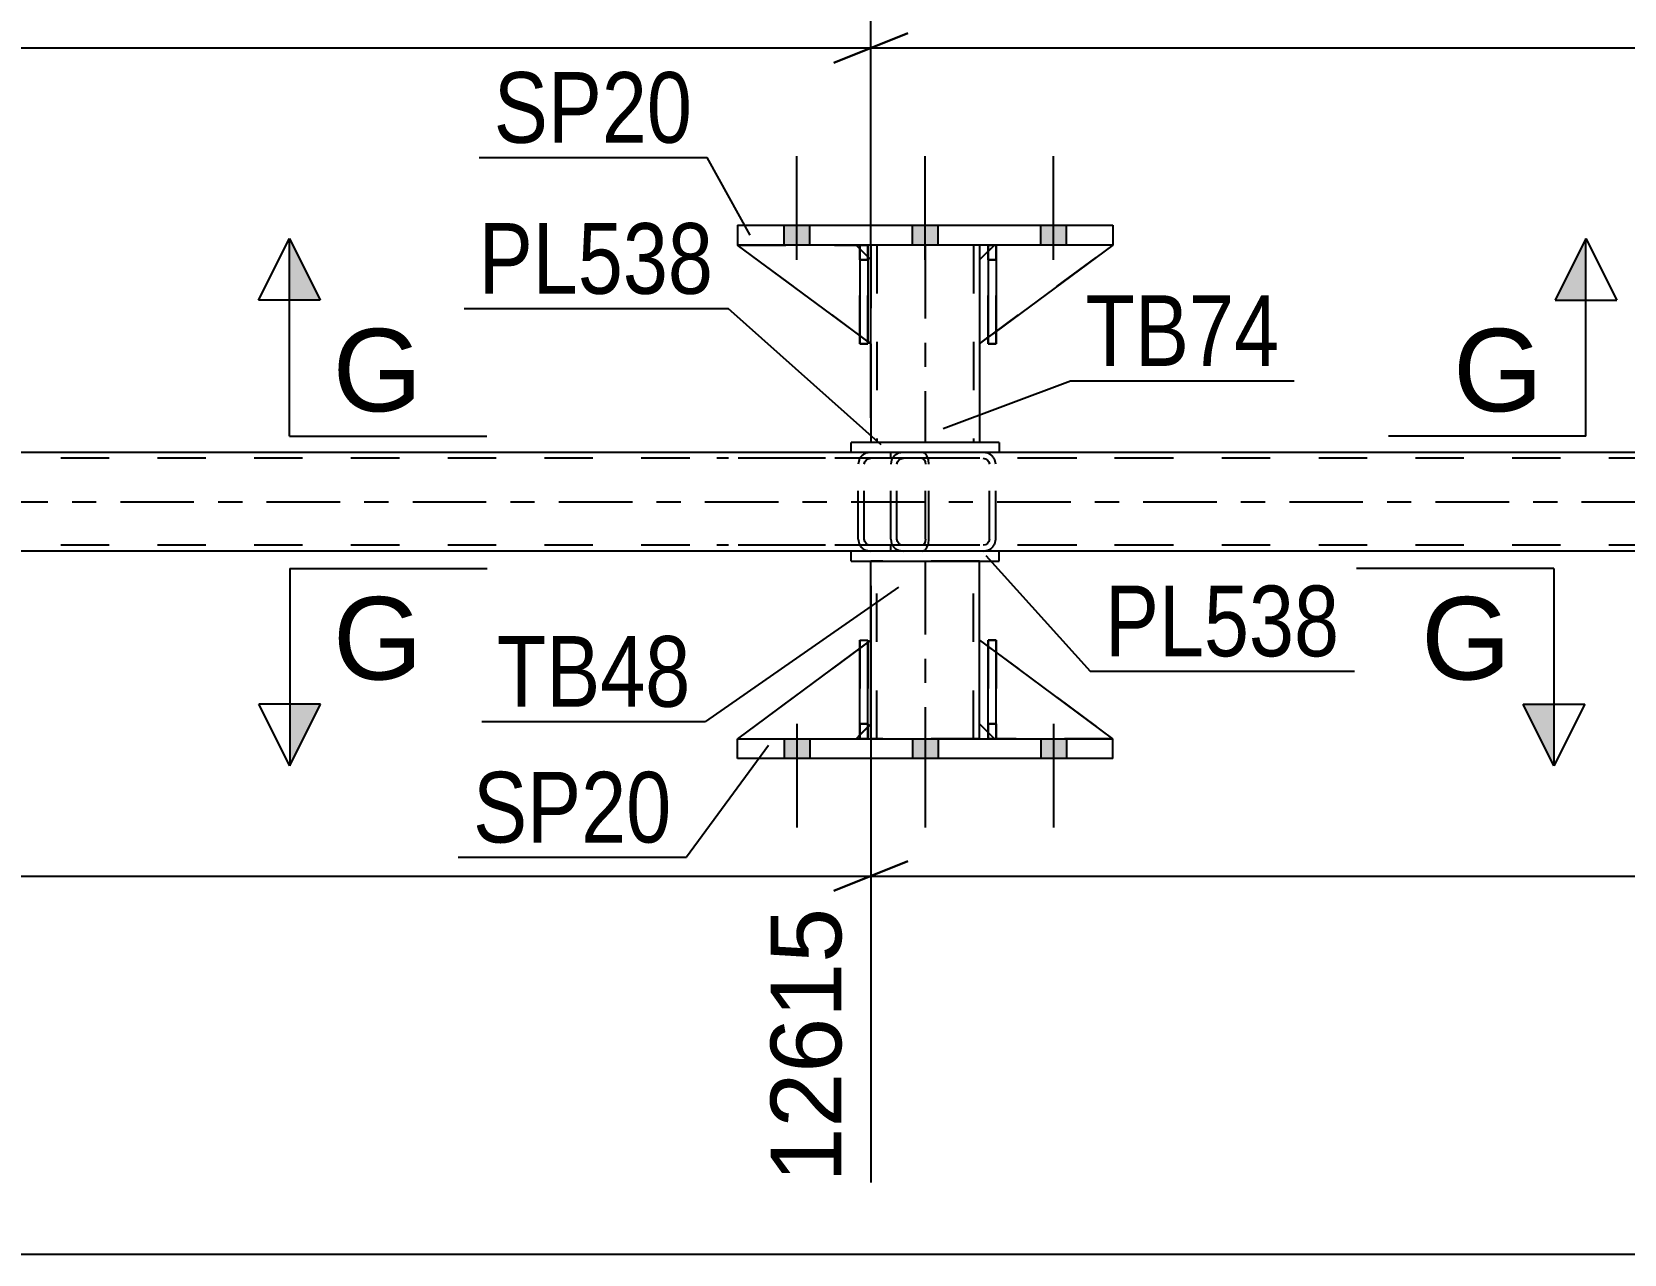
# Model space of a CAD drawing. Header units: millimetres. Extents: x 0 to 841, y 0 to 594.
# Drawn here: x 516.8 to 581.3, y 208.6 to 258.1 of the extents above; entities that cross this region are included whole.
import ezdxf

# ---------------------------------------------------------------- set-up
doc = ezdxf.new("R2010")
doc.units = ezdxf.units.MM
doc.linetypes.add('DXK_LINE_DOT2', pattern=[3.9198, 1.9599, -1.9599])
doc.linetypes.add('DXK_LINE_DOT3', pattern=[5.9187, 2.979, -0.9799, 0.9799, -0.9799])
doc.styles.add('Arial', font='ARIAL.TTF', dxfattribs={"height": 0.2})
doc.styles.add('Arial Narrow', font='ARIALN.TTF', dxfattribs={"height": 0.2})

# ---------------------------------------------------------------- blocks, each defined once
blk = doc.blocks.new('Part-318895815-4575 - 4507')
at = {"color": 2, "linetype": 'Continuous'}
for p, q in [((555.879, 249.491), (555.559, 249.491)), ((555.559, 249.491), (555.559, 245.491)), ((555.879, 249.491), (555.879, 249.491)), ((555.879, 249.491), (555.879, 245.491)), ((555.879, 245.491), (555.559, 245.491))]:
    blk.add_line(p, q, dxfattribs=at)
at = {"color": 7, "linetype": 'DXK_LINE_DOT2'}
for p, q in [((555.559, 249.491), (555.559, 248.891)), ((555.559, 249.491), (555.559, 249.491)), ((555.879, 248.891), (555.879, 249.491)), ((555.879, 249.491), (555.879, 249.491)), ((555.879, 248.891), (555.559, 248.891)), ((555.559, 248.891), (555.559, 245.491)), ((555.879, 245.491), (555.879, 248.891))]:
    blk.add_line(p, q, dxfattribs=at)
blk = doc.blocks.new('Part-318895815-4528 - 4507')
at = {"color": 2, "linetype": 'Continuous'}
for p, q in [((550.805, 249.491), (550.805, 248.891)), ((555.205, 249.491), (555.205, 248.891)), ((550.805, 245.491), (550.805, 241.491)), ((555.205, 245.491), (555.205, 241.491))]:
    blk.add_line(p, q, dxfattribs=at)
at = {"color": 7, "linetype": 'DXK_LINE_DOT2'}
for p, q in [((555.205, 249.491), (550.805, 249.491)), ((551.045, 249.491), (551.045, 241.491)), ((554.965, 249.491), (554.965, 241.491)), ((550.805, 248.891), (550.805, 245.491)), ((555.205, 248.891), (555.205, 245.491)), ((555.205, 241.491), (550.805, 241.491))]:
    blk.add_line(p, q, dxfattribs=at)
at = {"color": 7, "linetype": 'DXK_LINE_DOT3'}
blk.add_line((553.005, 249.491), (553.005, 241.491), dxfattribs=at)
blk = doc.blocks.new('Part-318895815-4512 - 4507')
at = {"color": 2, "linetype": 'Continuous'}
for p, q in [((555.206, 230.091), (555.206, 233.491)), ((555.206, 233.491), (555.559, 233.229)), ((560.605, 229.491), (555.879, 232.992)), ((555.559, 229.738), (555.206, 230.091))]:
    blk.add_line(p, q, dxfattribs=at)
at = {"color": 7, "linetype": 'DXK_LINE_DOT2'}
for p, q in [((555.879, 232.992), (555.559, 233.229)), ((555.559, 229.738), (555.806, 229.491)), ((555.806, 229.491), (560.605, 229.491))]:
    blk.add_line(p, q, dxfattribs=at)
blk = doc.blocks.new('Part-318895815-4513 - 4507')
at = {"color": 7, "linetype": 'DXK_LINE_DOT2'}
for p, q in [((555.206, 230.091), (555.206, 233.491)), ((555.206, 233.491), (560.605, 229.491)), ((555.806, 229.491), (555.206, 230.091)), ((560.605, 229.491), (555.806, 229.491))]:
    blk.add_line(p, q, dxfattribs=at)
blk = doc.blocks.new('Part-318895815-4544 - 4507')
at = {"color": 2, "linetype": 'Continuous'}
for p, q in [((550.679, 249.491), (550.359, 249.491)), ((550.359, 249.491), (550.359, 245.491)), ((550.679, 249.491), (550.679, 249.491)), ((550.679, 249.491), (550.679, 245.491)), ((550.679, 245.491), (550.359, 245.491))]:
    blk.add_line(p, q, dxfattribs=at)
at = {"color": 7, "linetype": 'DXK_LINE_DOT2'}
for p, q in [((550.359, 249.491), (550.359, 248.891)), ((550.359, 249.491), (550.359, 249.491)), ((550.679, 248.891), (550.679, 249.491)), ((550.679, 249.491), (550.679, 249.491)), ((550.679, 248.891), (550.359, 248.891)), ((550.359, 248.891), (550.359, 245.491)), ((550.679, 245.491), (550.679, 248.891))]:
    blk.add_line(p, q, dxfattribs=at)
blk = doc.blocks.new('Bolt-318895815-4552 - 4507')
at = {"linetype": 'Continuous'}
for points in [[(548.325, 250.291), (547.285, 250.291), (547.285, 249.491), (548.325, 249.491)], [(548.325, 250.291), (547.285, 250.291), (547.285, 249.491), (548.325, 249.491)], [(548.325, 250.291), (547.285, 250.291), (547.285, 249.491), (548.325, 249.491)], [(553.525, 250.291), (552.485, 250.291), (552.485, 249.491), (553.525, 249.491)], [(553.525, 250.291), (552.485, 250.291), (552.485, 249.491), (553.525, 249.491)], [(558.725, 250.291), (557.685, 250.291), (557.685, 249.491), (558.725, 249.491)], [(558.725, 250.291), (557.685, 250.291), (557.685, 249.491), (558.725, 249.491)], [(558.725, 250.291), (557.685, 250.291), (557.685, 249.491), (558.725, 249.491)]]:
    blk.add_hatch(color=1, dxfattribs=at).paths.add_polyline_path(points)
at = {"color": 1, "linetype": 'Continuous'}
for p, q in [((547.805, 248.891), (547.805, 253.091)), ((547.805, 248.891), (547.805, 253.091)), ((547.805, 248.891), (547.805, 253.091)), ((553.005, 248.891), (553.005, 253.091)), ((553.005, 248.891), (553.005, 253.091)), ((558.205, 248.891), (558.205, 253.091)), ((558.205, 248.891), (558.205, 253.091)), ((558.205, 248.891), (558.205, 253.091)), ((547.285, 249.491), (547.285, 250.291)), ((547.285, 249.491), (547.285, 250.291)), ((547.285, 249.491), (547.285, 250.291)), ((548.325, 249.491), (548.325, 250.291)), ((548.325, 249.491), (548.325, 250.291)), ((548.325, 249.491), (548.325, 250.291)), ((552.485, 249.491), (552.485, 250.291)), ((552.485, 249.491), (552.485, 250.291)), ((553.525, 249.491), (553.525, 250.291)), ((553.525, 249.491), (553.525, 250.291)), ((557.685, 249.491), (557.685, 250.291)), ((557.685, 249.491), (557.685, 250.291)), ((557.685, 249.491), (557.685, 250.291)), ((558.725, 249.491), (558.725, 250.291)), ((558.725, 249.491), (558.725, 250.291)), ((558.725, 249.491), (558.725, 250.291))]:
    blk.add_line(p, q, dxfattribs=at)
blk = doc.blocks.new('Part-318895815-4555 - 4507')
at = {"color": 7, "linetype": 'DXK_LINE_DOT2'}
for p, q in [((552.881, 241.091), (544.558, 241.091)), ((552.881, 240.851), (544.558, 240.851)), ((550.325, 240.795), (550.287, 240.611)), ((550.287, 237.571), (550.287, 240.611)), ((550.538, 240.611), (550.557, 240.703)), ((550.538, 237.571), (550.538, 240.611)), ((550.557, 240.703), (550.612, 240.781)), ((550.79, 241.091), (550.597, 241.055)), ((550.612, 240.781), (550.693, 240.833)), ((550.693, 240.833), (550.79, 240.851)), ((551.605, 240.851), (551.605, 241.091)), ((552.985, 241.055), (552.881, 241.091)), ((552.881, 240.851), (552.933, 240.833)), ((552.933, 240.833), (552.977, 240.781)), ((552.977, 240.781), (553.006, 240.703)), ((553.072, 240.95), (552.985, 241.055)), ((553.006, 240.703), (553.016, 240.611)), ((553.016, 237.571), (553.016, 240.611)), ((553.131, 240.795), (553.072, 240.95)), ((553.152, 240.611), (553.131, 240.795)), ((553.152, 237.571), (553.152, 240.611)), ((550.287, 237.571), (550.325, 237.387)), ((550.557, 237.479), (550.538, 237.571)), ((550.612, 237.401), (550.557, 237.479)), ((550.693, 237.349), (550.612, 237.401)), ((552.977, 237.401), (552.933, 237.349)), ((553.006, 237.479), (552.977, 237.401)), ((553.016, 237.571), (553.006, 237.479)), ((553.072, 237.232), (553.131, 237.387)), ((553.131, 237.387), (553.152, 237.571)), ((552.881, 237.331), (544.558, 237.331)), ((552.881, 237.091), (544.558, 237.091)), ((550.597, 237.128), (550.79, 237.091)), ((550.79, 237.331), (550.693, 237.349)), ((551.605, 237.091), (551.605, 237.331)), ((552.933, 237.349), (552.881, 237.331)), ((552.881, 237.091), (552.985, 237.128)), ((552.985, 237.128), (553.072, 237.232))]:
    blk.add_line(p, q, dxfattribs=at)
for centre, start, end in [((550.775, 240.596), 111.19406, 156.15056), ((550.775, 237.586), 203.84944, 248.80594)]:
    blk.add_arc(centre, 0.492, start, end, dxfattribs=at)
blk = doc.blocks.new('Part-318895815-4557 - 4507')
at = {"color": 7, "linetype": 'DXK_LINE_DOT2'}
for p, q in [((550.359, 248.891), (550.359, 249.491)), ((550.359, 249.491), (550.359, 249.491)), ((550.359, 249.491), (550.359, 245.491)), ((550.359, 249.491), (550.679, 249.491)), ((550.679, 249.491), (550.679, 248.891)), ((550.679, 245.491), (550.679, 249.491)), ((550.359, 245.491), (550.359, 248.891)), ((550.359, 248.891), (550.679, 248.891)), ((550.679, 248.891), (550.679, 245.491)), ((550.359, 245.491), (550.679, 245.491))]:
    blk.add_line(p, q, dxfattribs=at)
blk = doc.blocks.new('Part-318895815-4564 - 4507')
at = {"color": 2, "linetype": 'Continuous'}
for p, q in [((550.805, 233.491), (550.805, 236.691)), ((555.205, 233.491), (555.205, 236.691)), ((550.805, 229.491), (550.805, 230.091)), ((555.205, 229.491), (555.205, 230.091))]:
    blk.add_line(p, q, dxfattribs=at)
at = {"color": 7, "linetype": 'DXK_LINE_DOT2'}
for p, q in [((555.205, 236.691), (550.805, 236.691)), ((551.045, 229.491), (551.045, 236.691)), ((554.965, 229.491), (554.965, 236.691)), ((550.805, 230.091), (550.805, 233.491)), ((555.205, 230.091), (555.205, 233.491)), ((555.205, 229.491), (550.805, 229.491))]:
    blk.add_line(p, q, dxfattribs=at)
at = {"color": 7, "linetype": 'DXK_LINE_DOT3'}
blk.add_line((553.005, 236.691), (553.005, 229.491), dxfattribs=at)
blk = doc.blocks.new('Part-318895815-4580 - 4507')
at = {"color": 2, "linetype": 'Continuous'}
for p, q in [((545.405, 228.691), (545.405, 229.491)), ((545.405, 229.491), (560.605, 229.491)), ((560.605, 228.691), (560.605, 229.491)), ((560.605, 228.691), (545.405, 228.691))]:
    blk.add_line(p, q, dxfattribs=at)
blk = doc.blocks.new('Bolt-318895815-4601 - 4507')
at = {"linetype": 'Continuous'}
for points in [[(547.285, 228.691), (548.325, 228.691), (548.325, 229.491), (547.285, 229.491)], [(547.285, 228.691), (548.325, 228.691), (548.325, 229.491), (547.285, 229.491)], [(547.285, 228.691), (548.325, 228.691), (548.325, 229.491), (547.285, 229.491)], [(552.485, 228.691), (553.525, 228.691), (553.525, 229.491), (552.485, 229.491)], [(552.485, 228.691), (553.525, 228.691), (553.525, 229.491), (552.485, 229.491)], [(557.685, 228.691), (558.725, 228.691), (558.725, 229.491), (557.685, 229.491)], [(557.685, 228.691), (558.725, 228.691), (558.725, 229.491), (557.685, 229.491)], [(557.685, 228.691), (558.725, 228.691), (558.725, 229.491), (557.685, 229.491)]]:
    blk.add_hatch(color=1, dxfattribs=at).paths.add_polyline_path(points)
at = {"color": 1, "linetype": 'Continuous'}
for p, q in [((547.805, 230.091), (547.805, 225.891)), ((547.805, 230.091), (547.805, 225.891)), ((547.805, 230.091), (547.805, 225.891)), ((553.005, 230.091), (553.005, 225.891)), ((553.005, 230.091), (553.005, 225.891)), ((558.205, 230.091), (558.205, 225.891)), ((558.205, 230.091), (558.205, 225.891)), ((558.205, 230.091), (558.205, 225.891)), ((547.285, 229.491), (547.285, 228.691)), ((547.285, 229.491), (547.285, 228.691)), ((547.285, 229.491), (547.285, 228.691)), ((548.325, 229.491), (548.325, 228.691)), ((548.325, 229.491), (548.325, 228.691)), ((548.325, 229.491), (548.325, 228.691)), ((552.485, 229.491), (552.485, 228.691)), ((552.485, 229.491), (552.485, 228.691)), ((553.525, 229.491), (553.525, 228.691)), ((553.525, 229.491), (553.525, 228.691)), ((557.685, 229.491), (557.685, 228.691)), ((557.685, 229.491), (557.685, 228.691)), ((557.685, 229.491), (557.685, 228.691)), ((558.725, 229.491), (558.725, 228.691)), ((558.725, 229.491), (558.725, 228.691)), ((558.725, 229.491), (558.725, 228.691))]:
    blk.add_line(p, q, dxfattribs=at)
blk = doc.blocks.new('Part-318895815-4685 - 4507')
at = {"color": 2, "linetype": 'Continuous'}
for p, q in [((550.805, 233.491), (550.679, 233.397)), ((550.805, 230.091), (550.805, 233.491)), ((550.359, 233.16), (545.405, 229.491)), ((550.359, 229.645), (550.205, 229.491)), ((550.805, 230.091), (550.679, 229.965)), ((550.805, 230.091), (550.805, 230.091))]:
    blk.add_line(p, q, dxfattribs=at)
at = {"color": 7, "linetype": 'DXK_LINE_DOT2'}
for p, q in [((550.805, 230.091), (550.805, 233.491)), ((550.679, 233.397), (550.359, 233.16)), ((550.805, 230.091), (550.205, 229.491)), ((550.679, 229.965), (550.359, 229.645)), ((545.405, 229.491), (545.405, 229.491)), ((545.405, 229.491), (550.205, 229.491))]:
    blk.add_line(p, q, dxfattribs=at)
blk = doc.blocks.new('Part-318895815-4612 - 4507')
at = {"color": 2, "linetype": 'Continuous'}
for p, q in [((550.359, 229.491), (550.359, 233.491)), ((550.359, 233.491), (550.679, 233.491)), ((550.679, 229.491), (550.679, 233.491)), ((550.359, 229.491), (550.359, 229.491)), ((550.679, 229.491), (550.359, 229.491))]:
    blk.add_line(p, q, dxfattribs=at)
at = {"color": 7, "linetype": 'DXK_LINE_DOT2'}
for p, q in [((550.359, 233.491), (550.359, 230.091)), ((550.679, 230.091), (550.679, 233.491)), ((550.359, 230.091), (550.359, 229.491)), ((550.359, 230.091), (550.679, 230.091)), ((550.679, 229.491), (550.679, 230.091)), ((550.359, 229.491), (550.359, 229.491)), ((550.359, 229.491), (550.359, 229.491)), ((550.679, 229.491), (550.679, 229.491))]:
    blk.add_line(p, q, dxfattribs=at)
blk = doc.blocks.new('Part-318895815-4614 - 4507')
at = {"color": 7, "linetype": 'DXK_LINE_DOT2'}
for p, q in [((550.359, 233.491), (550.679, 233.491)), ((550.359, 230.091), (550.359, 233.491)), ((550.359, 233.491), (550.359, 229.491)), ((550.679, 233.491), (550.679, 230.091)), ((550.679, 229.491), (550.679, 233.398)), ((550.679, 230.091), (550.359, 230.091)), ((550.359, 229.491), (550.359, 230.091)), ((550.679, 230.091), (550.679, 229.491)), ((550.679, 229.491), (550.359, 229.491)), ((550.679, 229.491), (550.679, 229.491))]:
    blk.add_line(p, q, dxfattribs=at)
blk = doc.blocks.new('Part-318895815-4631 - 4507')
at = {"color": 7, "linetype": 'DXK_LINE_DOT2'}
for p, q in [((550.805, 245.491), (545.405, 249.491)), ((545.405, 249.491), (550.205, 249.491)), ((550.205, 249.491), (550.805, 248.891)), ((550.805, 248.891), (550.205, 249.491)), ((550.805, 248.891), (550.805, 245.491)), ((550.805, 248.891), (550.805, 248.891)), ((550.805, 248.891), (550.805, 245.491))]:
    blk.add_line(p, q, dxfattribs=at)
blk = doc.blocks.new('Part-318895815-4676 - 4507')
at = {"color": 7, "linetype": 'DXK_LINE_DOT2'}
for p, q in [((688.496, 240.851), (117.934, 240.851)), ((556.005, 241.091), (550.005, 241.091)), ((688.496, 237.331), (117.934, 237.331)), ((556.005, 237.091), (550.005, 237.091))]:
    blk.add_line(p, q, dxfattribs=at)
at = {"color": 2, "linetype": 'Continuous'}
for p, q in [((550.005, 241.091), (385.737, 241.091)), ((688.496, 241.091), (556.005, 241.091)), ((550.005, 237.091), (117.934, 237.091)), ((688.496, 237.091), (556.005, 237.091))]:
    blk.add_line(p, q, dxfattribs=at)
at = {"color": 7, "linetype": 'DXK_LINE_DOT3'}
blk.add_line((117.934, 239.091), (688.296, 239.091), dxfattribs=at)
blk = doc.blocks.new('Part-318895815-4684 - 4507')
at = {"color": 7, "linetype": 'DXK_LINE_DOT2'}
for p, q in [((555.879, 233.491), (555.559, 233.491)), ((555.559, 230.091), (555.559, 233.491)), ((555.559, 233.491), (555.559, 229.491)), ((555.879, 233.491), (555.879, 230.091)), ((555.879, 229.491), (555.879, 233.491)), ((555.879, 230.091), (555.559, 230.091)), ((555.559, 229.491), (555.559, 230.091)), ((555.879, 230.091), (555.879, 229.491)), ((555.879, 229.491), (555.559, 229.491)), ((555.879, 229.491), (555.879, 229.491))]:
    blk.add_line(p, q, dxfattribs=at)
blk = doc.blocks.new('Part-318895815-4703 - 4507')
at = {"color": 2, "linetype": 'Continuous'}
for p, q in [((556.005, 241.491), (550.005, 241.491)), ((550.005, 241.091), (550.005, 241.491)), ((556.005, 241.491), (556.005, 241.091)), ((556.005, 241.091), (550.005, 241.091))]:
    blk.add_line(p, q, dxfattribs=at)
blk = doc.blocks.new('Part-318895815-4708 - 4507')
at = {"color": 2, "linetype": 'Continuous'}
for p, q in [((556.005, 237.091), (550.005, 237.091)), ((550.005, 236.691), (550.005, 237.091)), ((556.005, 236.691), (556.005, 237.091)), ((550.005, 236.691), (556.005, 236.691))]:
    blk.add_line(p, q, dxfattribs=at)
blk = doc.blocks.new('Part-318895815-4723 - 4507')
at = {"color": 2, "linetype": 'Continuous'}
for p, q in [((555.559, 249.245), (555.206, 248.891)), ((560.605, 249.491), (555.879, 245.99)), ((555.206, 248.891), (555.206, 245.491)), ((555.206, 245.491), (555.559, 245.753))]:
    blk.add_line(p, q, dxfattribs=at)
at = {"color": 7, "linetype": 'DXK_LINE_DOT2'}
for p, q in [((555.806, 249.491), (555.559, 249.245)), ((560.605, 249.491), (555.806, 249.491)), ((560.605, 249.491), (560.605, 249.491)), ((560.605, 249.491), (560.605, 249.491)), ((555.879, 245.99), (555.559, 245.753))]:
    blk.add_line(p, q, dxfattribs=at)
blk = doc.blocks.new('Part-318895815-4724 - 4507')
at = {"color": 7, "linetype": 'DXK_LINE_DOT2'}
for p, q in [((555.806, 249.491), (555.206, 248.891)), ((555.206, 245.491), (560.605, 249.491)), ((560.605, 249.491), (555.806, 249.491)), ((555.206, 248.891), (555.206, 245.491))]:
    blk.add_line(p, q, dxfattribs=at)
blk = doc.blocks.new('Part-318895815-4730 - 4507')
at = {"color": 2, "linetype": 'Continuous'}
for p, q in [((545.405, 250.291), (545.405, 249.491)), ((545.405, 250.291), (560.605, 250.291)), ((560.605, 250.291), (560.605, 249.491)), ((560.605, 249.491), (545.405, 249.491))]:
    blk.add_line(p, q, dxfattribs=at)
blk = doc.blocks.new('Part-318895815-4736 - 4507')
at = {"color": 2, "linetype": 'Continuous'}
for p, q in [((555.559, 229.491), (555.559, 233.491)), ((555.559, 233.491), (555.879, 233.491)), ((555.879, 229.491), (555.879, 233.491)), ((555.559, 229.491), (555.559, 229.491)), ((555.879, 229.491), (555.559, 229.491))]:
    blk.add_line(p, q, dxfattribs=at)
at = {"color": 7, "linetype": 'DXK_LINE_DOT2'}
for p, q in [((555.559, 233.491), (555.559, 230.091)), ((555.879, 230.091), (555.879, 233.491)), ((555.559, 230.091), (555.559, 229.491)), ((555.559, 230.091), (555.879, 230.091)), ((555.879, 229.491), (555.879, 230.091)), ((555.559, 229.491), (555.559, 229.491)), ((555.559, 229.491), (555.559, 229.491)), ((555.879, 229.491), (555.879, 229.491))]:
    blk.add_line(p, q, dxfattribs=at)
blk = doc.blocks.new('Part-318895815-4738 - 4507')
at = {"color": 7, "linetype": 'DXK_LINE_DOT2'}
for p, q in [((550.805, 233.491), (545.405, 229.491)), ((550.805, 230.091), (550.805, 233.491)), ((550.805, 233.491), (550.805, 230.091)), ((550.205, 229.491), (550.805, 230.091)), ((550.805, 230.091), (550.205, 229.491)), ((550.805, 230.091), (550.805, 230.091)), ((545.405, 229.491), (550.205, 229.491))]:
    blk.add_line(p, q, dxfattribs=at)
blk = doc.blocks.new('Part-318895815-4766 - 4507')
at = {"color": 7, "linetype": 'DXK_LINE_DOT2'}
for p, q in [((555.559, 248.891), (555.559, 249.491)), ((555.559, 249.491), (555.559, 249.491)), ((555.559, 249.491), (555.559, 245.491)), ((555.559, 249.491), (555.879, 249.491)), ((555.879, 249.491), (555.879, 248.891)), ((555.879, 245.491), (555.879, 249.491)), ((555.559, 245.491), (555.559, 248.891)), ((555.559, 248.891), (555.879, 248.891)), ((555.879, 248.891), (555.879, 245.491)), ((555.559, 245.491), (555.879, 245.491))]:
    blk.add_line(p, q, dxfattribs=at)
blk = doc.blocks.new('Part-318895815-4767 - 4507')
at = {"color": 2, "linetype": 'Continuous'}
for p, q in [((550.359, 245.822), (545.405, 249.491)), ((550.359, 249.337), (550.205, 249.491)), ((550.805, 248.891), (550.679, 249.017)), ((550.805, 248.891), (550.805, 248.891)), ((550.805, 245.491), (550.805, 248.891)), ((550.679, 245.585), (550.805, 245.491)), ((550.805, 245.491), (550.805, 245.491))]:
    blk.add_line(p, q, dxfattribs=at)
at = {"color": 7, "linetype": 'DXK_LINE_DOT2'}
for p, q in [((550.205, 249.491), (545.405, 249.491)), ((545.405, 249.491), (545.405, 249.491)), ((550.205, 249.491), (550.805, 248.891)), ((550.679, 249.017), (550.359, 249.337)), ((550.805, 248.891), (550.805, 245.491)), ((550.679, 245.585), (550.359, 245.822))]:
    blk.add_line(p, q, dxfattribs=at)
blk = doc.blocks.new('Part-318895815-4778 - 4507')
at = {"color": 7, "linetype": 'DXK_LINE_DOT2'}
for p, q in [((551.644, 240.795), (551.605, 240.611)), ((551.605, 237.571), (551.605, 240.611)), ((551.86, 240.611), (551.88, 240.703)), ((551.86, 237.571), (551.86, 240.611)), ((551.88, 240.703), (551.935, 240.781)), ((552.116, 241.091), (551.92, 241.055)), ((551.935, 240.781), (552.018, 240.833)), ((552.018, 240.833), (552.116, 240.851)), ((562.627, 241.091), (552.116, 241.091)), ((562.627, 240.851), (552.116, 240.851)), ((555.546, 241.055), (555.351, 241.091)), ((555.351, 240.851), (555.448, 240.833)), ((555.448, 240.833), (555.531, 240.781)), ((555.531, 240.781), (555.587, 240.703)), ((555.587, 240.703), (555.606, 240.611)), ((555.606, 237.571), (555.606, 240.611)), ((555.861, 240.611), (555.823, 240.795)), ((555.861, 237.571), (555.861, 240.611)), ((551.605, 237.571), (551.644, 237.387)), ((551.88, 237.479), (551.86, 237.571)), ((551.935, 237.401), (551.88, 237.479)), ((552.018, 237.349), (551.935, 237.401)), ((555.531, 237.401), (555.448, 237.349)), ((555.587, 237.479), (555.531, 237.401)), ((555.606, 237.571), (555.587, 237.479)), ((555.823, 237.387), (555.861, 237.571)), ((551.92, 237.128), (552.116, 237.091)), ((552.116, 237.331), (552.018, 237.349)), ((562.627, 237.331), (552.116, 237.331)), ((562.627, 237.091), (552.116, 237.091)), ((555.448, 237.349), (555.351, 237.331)), ((555.351, 237.091), (555.546, 237.128))]:
    blk.add_line(p, q, dxfattribs=at)
for centre, start, end in [((552.096, 240.59), 110.75834, 155.68007), ((555.37, 240.59), 24.31993, 69.24166), ((552.096, 237.592), 204.31993, 249.24166), ((555.37, 237.592), 290.75834, 335.68007)]:
    blk.add_arc(centre, 0.496, start, end, dxfattribs=at)
blk = doc.blocks.new('StraightDimension-318895815-4789 - 4507')
at = {"color": 7, "linetype": 'Continuous'}
blk.add_line((108.674, 208.611), (689.779, 208.611), dxfattribs=at)
blk = doc.blocks.new('StraightDimension-318895815-4798 - 4507')
at = {"color": 7, "linetype": 'Continuous'}
for p, q in [((550.805, 235.691), (550.805, 211.509)), ((552.305, 224.527), (549.305, 223.327)), ((550.805, 223.927), (688.559, 223.927))]:
    blk.add_line(p, q, dxfattribs=at)
blk = doc.blocks.new('StraightDimension-318895815-4811 - 4507')
at = {"color": 7, "linetype": 'Continuous'}
for p, q in [((550.805, 235.691), (550.805, 211.509)), ((549.305, 223.327), (552.305, 224.527)), ((380.537, 223.927), (550.805, 223.927))]:
    blk.add_line(p, q, dxfattribs=at)
at = {"color": 0, "linetype": 'Continuous'}
blk.add_wipeout([(550.205, 223.227), (546.005, 223.227), (546.005, 210.909), (550.205, 210.909)], dxfattribs=at)
at = {"color": 3, "linetype": 'Continuous', "style": 'Arial'}
blk.add_text('12615', height=2.8652, rotation=90.00021, dxfattribs=at).set_placement((549.605, 211.509))
blk = doc.blocks.new('StraightDimension-318895815-4854 - 4507')
at = {"color": 7, "linetype": 'Continuous'}
for p, q in [((550.805, 242.491), (550.805, 269.896)), ((552.305, 258.078), (549.305, 256.878)), ((550.805, 257.478), (688.559, 257.478))]:
    blk.add_line(p, q, dxfattribs=at)
blk = doc.blocks.new('StraightDimension-318895815-4867 - 4507')
at = {"color": 7, "linetype": 'Continuous'}
for p, q in [((550.805, 242.491), (550.805, 269.896)), ((549.305, 256.878), (552.305, 258.078)), ((380.537, 257.478), (550.805, 257.478))]:
    blk.add_line(p, q, dxfattribs=at)
blk = doc.blocks.new('Mark-318895815-4576 - 4507')
at = {"color": 30, "linetype": 'Continuous'}
for p in [(546.662, 229.217), (534.092, 224.687)]:
    blk.add_line(p, (543.331, 224.687), dxfattribs=at)
at = {"color": 0}
blk.add_wipeout([(542.731, 225.287), (542.731, 228.287), (534.692, 228.287), (534.692, 225.287)], dxfattribs=at)
blk.add_wipeout([(542.731, 225.287), (542.731, 228.287), (534.692, 228.287), (534.692, 225.287)], dxfattribs=at)
at = {"color": 3, "style": 'Arial Narrow'}
blk.add_text('SP20', height=2.8633, dxfattribs=at).set_placement((534.692, 225.287))
blk = doc.blocks.new('Mark-318895815-4524 - 4507')
at = {"color": 30, "linetype": 'Continuous'}
for p, q in [((553.728, 242.055), (558.896, 243.993)), ((558.896, 243.993), (567.951, 243.993))]:
    blk.add_line(p, q, dxfattribs=at)
at = {"color": 0}
blk.add_wipeout([(567.351, 244.593), (567.351, 247.593), (559.496, 247.593), (559.496, 244.593)], dxfattribs=at)
blk.add_wipeout([(567.351, 244.593), (567.351, 247.593), (559.496, 247.593), (559.496, 244.593)], dxfattribs=at)
at = {"color": 3, "style": 'Arial Narrow'}
blk.add_text('TB74', height=2.8633, dxfattribs=at).set_placement((559.496, 244.593))
blk = doc.blocks.new('Mark-318895815-4560 - 4507')
at = {"color": 30, "linetype": 'Continuous'}
for p in [(551.923, 235.634), (535.048, 230.187)]:
    blk.add_line(p, (544.102, 230.187), dxfattribs=at)
at = {"color": 0}
blk.add_wipeout([(543.502, 230.787), (543.502, 233.787), (535.648, 233.787), (535.648, 230.787)], dxfattribs=at)
blk.add_wipeout([(543.502, 230.787), (543.502, 233.787), (535.648, 233.787), (535.648, 230.787)], dxfattribs=at)
at = {"color": 3, "style": 'Arial Narrow'}
blk.add_text('TB48', height=2.8633, dxfattribs=at).set_placement((535.648, 230.787))
blk = doc.blocks.new('Mark-318895815-4699 - 4507')
at = {"color": 30, "linetype": 'Continuous'}
for p in [(534.322, 246.916), (551.217, 241.399)]:
    blk.add_line(p, (545.026, 246.916), dxfattribs=at)
at = {"color": 0}
blk.add_wipeout([(544.426, 247.516), (544.426, 250.516), (534.922, 250.516), (534.922, 247.516)], dxfattribs=at)
blk.add_wipeout([(544.426, 247.516), (544.426, 250.516), (534.922, 250.516), (534.922, 247.516)], dxfattribs=at)
at = {"color": 3, "style": 'Arial Narrow'}
blk.add_text('PL538', height=2.8633, dxfattribs=at).set_placement((534.922, 247.516))
blk = doc.blocks.new('Mark-318895815-4704 - 4507')
at = {"color": 30, "linetype": 'Continuous'}
for p, q in [((555.455, 236.915), (559.684, 232.232)), ((559.684, 232.232), (570.388, 232.232))]:
    blk.add_line(p, q, dxfattribs=at)
at = {"color": 0}
blk.add_wipeout([(569.788, 232.832), (569.788, 235.832), (560.284, 235.832), (560.284, 232.832)], dxfattribs=at)
blk.add_wipeout([(569.788, 232.832), (569.788, 235.832), (560.284, 235.832), (560.284, 232.832)], dxfattribs=at)
at = {"color": 3, "style": 'Arial Narrow'}
blk.add_text('PL538', height=2.8633, dxfattribs=at).set_placement((560.284, 232.832))
blk = doc.blocks.new('Mark-318895815-4726 - 4507')
at = {"color": 30, "linetype": 'Continuous'}
for p in [(534.931, 253.034), (545.918, 249.894)]:
    blk.add_line(p, (544.17, 253.034), dxfattribs=at)
at = {"color": 0}
blk.add_wipeout([(543.57, 253.634), (543.57, 256.634), (535.531, 256.634), (535.531, 253.634)], dxfattribs=at)
blk.add_wipeout([(543.57, 253.634), (543.57, 256.634), (535.531, 256.634), (535.531, 253.634)], dxfattribs=at)
at = {"color": 3, "style": 'Arial Narrow'}
blk.add_text('SP20', height=2.8633, dxfattribs=at).set_placement((535.531, 253.634))
blk = doc.blocks.new('SectionMark-318895815-5012 - 4507')
at = {"linetype": 'Continuous'}
for points in [[(527.265, 230.89), (528.515, 230.89), (527.265, 228.39)], [(577.224, 230.89), (578.474, 230.89), (578.474, 228.39)]]:
    blk.add_hatch(color=6, dxfattribs=at).paths.add_polyline_path(points)
at = {"color": 6, "linetype": 'Continuous'}
for p, q in [((527.265, 236.39), (535.265, 236.39)), ((527.265, 236.39), (527.265, 228.39)), ((578.474, 236.39), (570.474, 236.39)), ((578.474, 236.39), (578.474, 228.39)), ((527.265, 228.39), (526.015, 230.89)), ((528.515, 230.89), (526.015, 230.89)), ((527.265, 228.39), (528.515, 230.89)), ((577.224, 230.89), (579.724, 230.89)), ((578.474, 228.39), (577.224, 230.89)), ((579.724, 230.89), (578.474, 228.39))]:
    blk.add_line(p, q, dxfattribs=at)
at = {"color": 0, "linetype": 'Continuous'}
for points in [[(532.645, 231.89), (532.645, 235.39), (529.015, 235.39), (529.015, 231.89)], [(576.724, 231.89), (576.724, 235.39), (573.095, 235.39), (573.095, 231.89)]]:
    blk.add_wipeout(points, dxfattribs=at)
at = {"color": 3, "linetype": 'Continuous', "style": 'Arial'}
for p in [(529.015, 231.89), (573.095, 231.89)]:
    blk.add_text('G', height=3.343, dxfattribs=at).set_placement(p)
blk = doc.blocks.new('SectionMark-318895815-5014 - 4507')
at = {"linetype": 'Continuous'}
for points in [[(528.502, 247.255), (527.252, 247.255), (527.252, 249.755)], [(579.769, 247.255), (578.519, 247.255), (579.769, 249.755)]]:
    blk.add_hatch(color=6, dxfattribs=at).paths.add_polyline_path(points)
at = {"color": 6, "linetype": 'Continuous'}
for p, q in [((526.002, 247.255), (527.252, 249.755)), ((527.252, 241.755), (527.252, 249.755)), ((527.252, 249.755), (528.502, 247.255)), ((579.769, 249.755), (578.519, 247.255)), ((579.769, 241.755), (579.769, 249.755)), ((579.769, 249.755), (581.019, 247.255)), ((528.502, 247.255), (526.002, 247.255)), ((578.519, 247.255), (581.019, 247.255)), ((527.252, 241.755), (535.252, 241.755)), ((579.769, 241.755), (571.769, 241.755))]:
    blk.add_line(p, q, dxfattribs=at)
at = {"color": 0, "linetype": 'Continuous'}
for points in [[(532.632, 242.755), (532.632, 246.255), (529.002, 246.255), (529.002, 242.755)], [(578.019, 242.755), (578.019, 246.255), (574.389, 246.255), (574.389, 242.755)]]:
    blk.add_wipeout(points, dxfattribs=at)
at = {"color": 3, "linetype": 'Continuous', "style": 'Arial'}
for p in [(529.002, 242.755), (574.389, 242.755)]:
    blk.add_text('G', height=3.343, dxfattribs=at).set_placement(p)

msp = doc.modelspace()

# ---------------------------------------------------------------- block references
for name in ['Bolt-318895815-4552 - 4507', 'Part-318895815-4730 - 4507', 'Part-318895815-4631 - 4507', 'Part-318895815-4767 - 4507', 'Part-318895815-4544 - 4507', 'Part-318895815-4557 - 4507', 'Part-318895815-4528 - 4507', 'Part-318895815-4723 - 4507', 'Part-318895815-4724 - 4507', 'Part-318895815-4575 - 4507', 'Part-318895815-4766 - 4507', 'Part-318895815-4703 - 4507', 'Part-318895815-4676 - 4507', 'Part-318895815-4555 - 4507', 'Part-318895815-4778 - 4507', 'Part-318895815-4708 - 4507', 'Part-318895815-4564 - 4507', 'Part-318895815-4685 - 4507', 'Part-318895815-4738 - 4507', 'Part-318895815-4612 - 4507', 'Part-318895815-4614 - 4507', 'Part-318895815-4512 - 4507', 'Part-318895815-4513 - 4507', 'Part-318895815-4684 - 4507', 'Part-318895815-4736 - 4507', 'Bolt-318895815-4601 - 4507', 'Part-318895815-4580 - 4507']:
    msp.add_blockref(name, (0, 0))

# ---------------------------------------------------------------- next in the draw order: block references
for name in ['StraightDimension-318895815-4854 - 4507', 'StraightDimension-318895815-4789 - 4507']:
    msp.add_blockref(name, (0, 0))

# ---------------------------------------------------------------- next in the draw order: block references
for name in ['StraightDimension-318895815-4867 - 4507', 'Mark-318895815-4524 - 4507', 'StraightDimension-318895815-4798 - 4507']:
    msp.add_blockref(name, (0, 0))

# ---------------------------------------------------------------- next in the draw order: block references
for name in ['Mark-318895815-4699 - 4507', 'Mark-318895815-4704 - 4507', 'StraightDimension-318895815-4811 - 4507']:
    msp.add_blockref(name, (0, 0))

# ---------------------------------------------------------------- next in the draw order: block references
for name in ['Mark-318895815-4726 - 4507', 'Mark-318895815-4560 - 4507', 'Mark-318895815-4576 - 4507']:
    msp.add_blockref(name, (0, 0))

# ---------------------------------------------------------------- next in the draw order: block references
for name in ['SectionMark-318895815-5014 - 4507', 'SectionMark-318895815-5012 - 4507']:
    msp.add_blockref(name, (0, 0))

doc.saveas('drawing.dxf')
